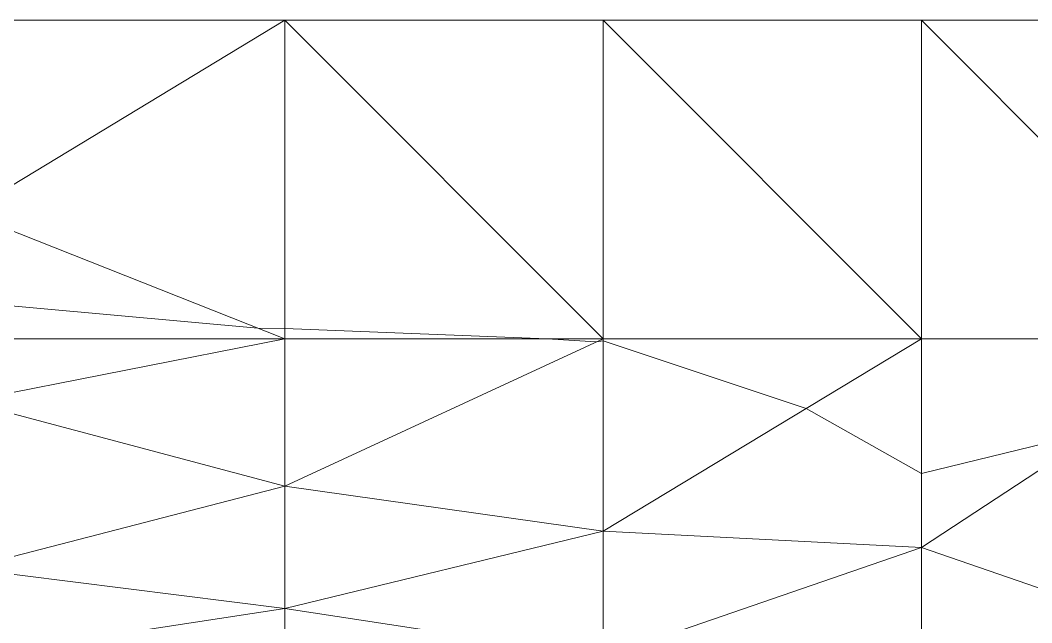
# Model space of a CAD drawing. Header units: millimetres. Extents: x -31422 to 28571, y -18299 to 14701.
# Drawn here: x 5078 to 14612, y 9026 to 14701 of the extents above; entities that cross this region are included whole.
import ezdxf

# ---------------------------------------------------------------- set-up
doc = ezdxf.new("R2010")
doc.units = ezdxf.units.MM
doc.layers.add('C-TOPO', color=7, linetype='Continuous', lineweight=9)
doc.layers.add('C-TOPO-MAJR', color=7, linetype='Continuous', lineweight=9)

msp = doc.modelspace()

# ---------------------------------------------------------------- linework, layer by layer
at = {"layer": 'C-TOPO-MAJR'}
msp.add_polyline3d([(-12876, 9453.7, 3000), (-10429.2, 9450.7, 3000), (-7487.2, 9696, 3000), (-7429.2, 9698.2, 3000), (-7332.4, 9700.8, 3000), (-4429.2, 10146.8, 3000), (-3211, 10263.7, 3000), (-2676.4, 10399.8, 3000), (-1429.2, 10936.2, 3000), (-628.5, 11245.1, 3000), (527.3, 11701, 3000), (1274.5, 11997.3, 3000), (1570.8, 12043.8, 3000), (2380.6, 12021.4, 3000), (4570.8, 12049.7, 3000), (7316.9, 11801.4, 3000), (7570.8, 11797.8, 3000), (10043.8, 11701, 3000), (10505.2, 11670.6, 3000), (10570.8, 11682.5, 3000), (12484.7, 11044.9, 3000), (13570.8, 10432.2, 3000), (15260.7, 10842.8, 3000)], dxfattribs=at)

# ---------------------------------------------------------------- meshes
at = {"layer": 'C-TOPO'}
mesh = msp.add_polyface(dxfattribs=at)
corners = [(4570.8, 7460.9, 1265.4), (7570.8, 8029.9, 1505.4), (4570.8, 8213.1, 1682.4), (7570.8, 6793.5, 1174.1), (10570.8, 7473, 1487), (7570.8, 8701, 1800), (10570.8, 8701, 1964.3), (13570.8, 8701, 2355), (4570.8, 9538.2, 2542.9), (4570.8, 8701, 2060), (7570.8, 9160.4, 2296.9), (4570.8, 11110.1, 2934.8), (1570.8, 9993, 2588), (10570.8, 9888.7, 2585.9), (7570.8, 10311.4, 2809.4), (10570.8, 11701, 3004.3), (13570.8, 9735.7, 2871), (1570.8, 8701, 1940), (4570.8, 12887.9, 3216.4), (1570.8, 11701, 2920), (4570.8, 11701, 2910), (7570.8, 11701, 2980), (1570.8, 14701, 3620), (4570.8, 14701, 3375), (7570.8, 14701, 3600), (10570.8, 14701, 3844.3), (13570.8, 11701, 3235), (13570.8, 6890.6, 965.7), (16570.8, 8041, 2480), (16570.8, 8701, 2600), (16570.8, 6970.4, 1829.8), (13570.8, 14701, 3795), (16570.8, 11701, 3100), (16570.8, 14701, 3620)]
mesh.append_faces([[corners[k] for k in face] for face in [(0, 1, 2), (0, 3, 1), (1, 3, 4), (2, 1, 5), (6, 4, 7), (1, 4, 6), (8, 9, 10), (9, 2, 5), (10, 9, 5), (8, 11, 12), (10, 6, 13), (6, 10, 5), (14, 13, 15), (13, 14, 10), (13, 6, 16), (10, 14, 8), (17, 2, 9), (8, 14, 11), (18, 19, 20), (20, 11, 21), (22, 18, 23), (23, 18, 24), (20, 21, 18), (11, 20, 19), (21, 15, 24), (21, 11, 14), (25, 24, 15), (25, 15, 26), (21, 24, 18), (14, 15, 21), (15, 13, 26), (8, 17, 9), (6, 5, 1), (7, 27, 28), (27, 7, 4), (28, 29, 7), (30, 28, 27), (7, 29, 16), (26, 31, 25), (26, 16, 32), (31, 26, 32), (13, 16, 26), (32, 16, 29), (32, 33, 31), (16, 6, 7)]])

doc.saveas('drawing.dxf')
